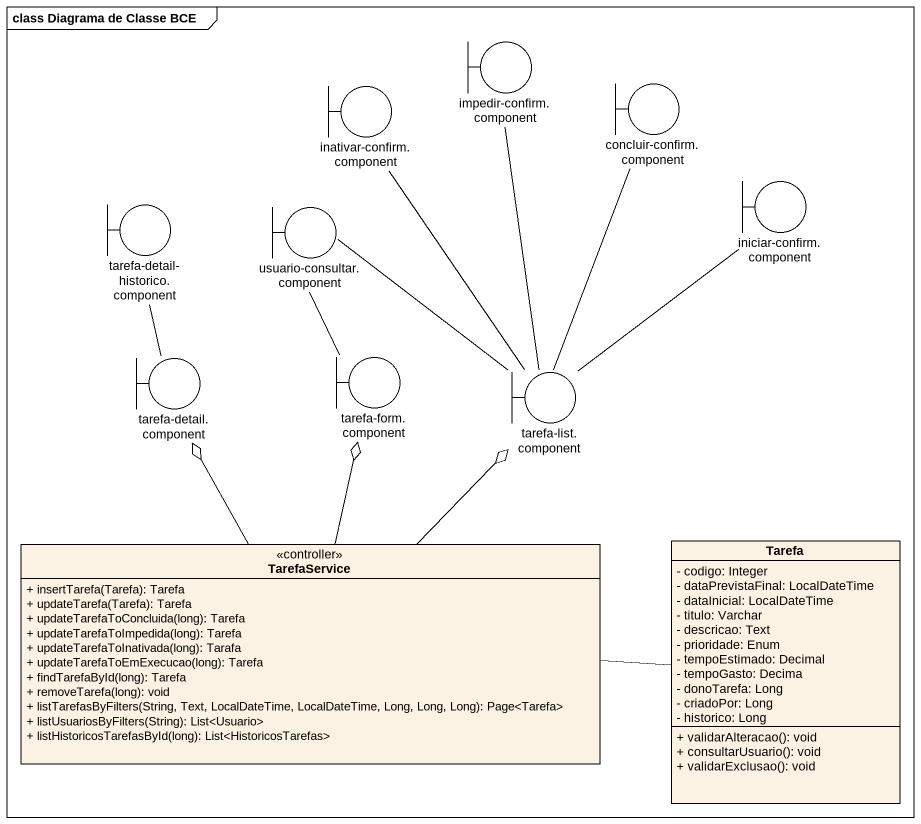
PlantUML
@startuml
mainframe class Diagrama de Classe BCE
allowmixing
hide circle
hide empty members
skinparam classAttributeIconSize 0
boundary "impedir-confirm.component" as impedir_confirm_component
boundary "inativar-confirm.component" as inativar_confirm_component
boundary "concluir-confirm.component" as concluir_confirm_component
boundary "tarefa-detail-historico.component" as tarefa_detail_historico
boundary "iniciar-confirm.component" as iniciar_confirm_component
boundary "usuario-consultar.component" as usuario_consultar_component
boundary "tarefa-detail.component" as tarefa_detail_component
boundary "tarefa-form.component" as tarefa_form_component
boundary "tarefa-list.component" as tarefa_list_component
class TarefaService <<controller>> {
  + insertTarefa(Tarefa): Tarefa
  + updateTarefa(Tarefa): Tarefa
  + updateTarefaToConcluida(long): Tarefa
  + updateTarefaToImpedida(long): Tarefa
  + updateTarefaToInativada(long): Tarafa
  + updateTarefaToEmExecucao(long): Tarefa
  + findTarefaById(long): Tarefa
  + removeTarefa(long): void
  + listTarefasByFilters(String, Text, LocalDateTime, LocalDateTime, Long, Long, Long): Page<Tarefa>
  + listUsuariosByFilters(String): List<Usuario>
  + listHistoricosTarefasById(long): List<HistoricosTarefas>
}
class Tarefa {
  - codigo: Integer
  - dataPrevistaFinal: LocalDateTime
  - dataInicial: LocalDateTime
  - titulo: Varchar
  - descricao: Text
  - prioridade: Enum
  - tempoEstimado: Decimal
  - tempoGasto: Decima
  - donoTarefa: Long
  - criadoPor: Long
  - historico: Long
  + validarAlteracao(): void
  + consultarUsuario(): void
  + validarExclusao(): void
}
tarefa_detail_component -up- tarefa_detail_historico
tarefa_form_component -up- usuario_consultar_component
tarefa_list_component -up- impedir_confirm_component
tarefa_list_component -up- inativar_confirm_component
tarefa_list_component -up- concluir_confirm_component
tarefa_list_component -up- iniciar_confirm_component
tarefa_list_component -up- usuario_consultar_component
TarefaService -up-o tarefa_detail_component
TarefaService -up-o tarefa_form_component
TarefaService -up-o tarefa_list_component
TarefaService -right- Tarefa
@enduml
